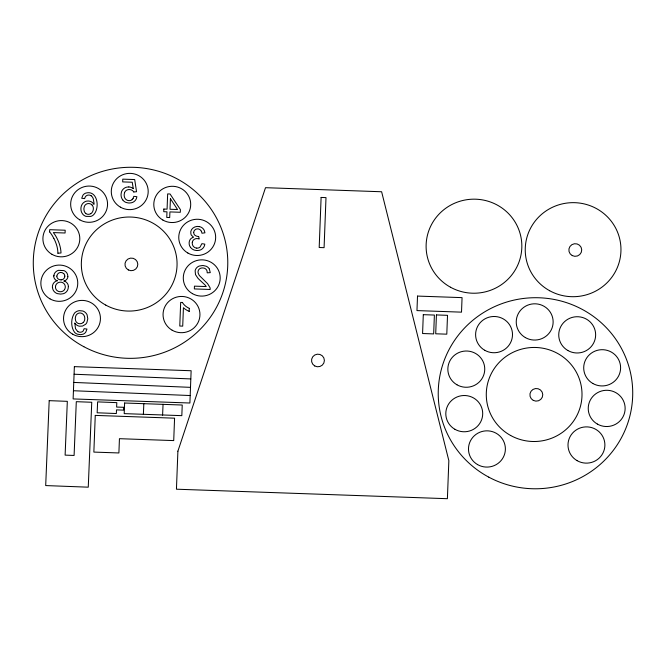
<?xml version="1.0" encoding="UTF-8"?>
<svg xmlns="http://www.w3.org/2000/svg" width="666" height="666" viewBox="0 0 666 666"><rect width="100%" height="100%" fill="white"/><g stroke="black" fill="none" stroke-linecap="round" stroke-linejoin="round"><path stroke-width="1" d="M49.592 231.935L49.675 229.687L65.185 230.228L65.077 233L53.347 232.592A34.099 33.5 -3.1 0 1 57.509 239.385A35.981 35.348 -3.1 0 1 60.09 246.587A31.602 31.044 -3.1 0 1 61.006 252.98L57.917 253.23M189.169 311.413L189.277 308.616M143.381 414.394L143.839 403.504M162.596 415.176L163.053 404.287M192.341 242.307L192.274 242.782A6.044 5.936 -3.1 0 0 192.266 243.54A4.928 4.837 -3.1 0 0 196.753 248.143M124.617 192.499L124.201 194.397A8.941 8.783 -3.1 0 0 124.176 195.338L124.384 196.786A5.37 5.278 -3.1 0 0 125.483 198.934A5.628 5.528 -3.1 0 0 125.857 199.309A4.72 4.637 -3.1 0 0 128.763 200.616A4.57 4.487 -3.1 0 0 132.109 199.65M133.05 198.46L133.799 196.337L136.88 196.703L136.455 198.435A6.968 6.843 -3.1 0 1 131.577 202.747L129.728 202.997A10.947 10.756 -3.1 0 1 128.438 202.972L126.199 202.506A7.218 7.085 -3.1 0 1 123.635 200.924L122.752 199.925M133.774 191.983L136.547 191.725L134.69 179.562L122.777 179.146L122.677 181.901L132.234 182.234L133.283 188.603M198.693 236.48L199.192 239.011A8.55 8.392 -3.1 0 0 196.628 238.57A4.537 4.454 -3.1 0 0 192.291 242.299M128.813 186.971L127.298 187.054A7.06 6.935 -3.1 0 0 124.009 188.436A8 7.859 -3.1 0 0 123.435 188.919A7.243 7.118 -3.1 0 0 121.462 191.999L121.095 193.923A10.698 10.514 -3.1 0 0 121.07 195.121L121.087 195.504A8.641 8.492 -3.1 0 0 122.744 199.933M182.576 302.472L180.677 302.406L179.778 326.032L182.717 326.132L183.425 307.725A18.273 17.949 -3.1 0 0 189.202 311.338M74.126 374.234L190.767 378.921M73.76 382.426L190.501 387.354M73.493 390.734L190.135 395.537M199.325 226.615C195.055 225.433 189.668 229.087 190.876 233.799C190.601 235.897 195.504 237.254 192.366 237.679C189.943 238.678 188.844 241.5 189.186 243.981A6.968 6.843 -3.1 0 0 190.484 247.302M77.805 331.668L75.508 328.688L74.808 322.993A6.552 6.435 -3.1 0 0 76.107 324.558L76.424 324.825A7.401 7.268 -3.1 0 0 77.514 325.532A6.494 6.385 -3.1 0 0 79.537 326.207L82.517 326.065L85.523 324.342A7.026 6.901 -3.1 0 0 86.846 322.61L87.795 318.831L87.104 314.876A7.234 7.101 -3.1 0 0 85.864 312.995L84.757 311.996A6.885 6.76 -3.1 0 0 82.825 311.014L79.421 310.656A7.576 7.434 -3.1 0 0 77.256 311.205A7.925 7.784 -3.1 0 0 76.249 311.713A7.434 7.301 -3.1 0 0 74.484 313.145C70.846 318.548 70.704 326.956 74.55 332.292A7.368 7.234 -3.1 0 0 75.932 333.45A7.293 7.159 -3.1 0 0 77.539 334.224L80.694 334.665L83.142 334.174A5.936 5.828 -3.1 0 0 84.657 333.291A5.852 5.744 -3.1 0 0 85.839 332.009L86.963 329.054L84.141 328.704L83.15 331.002A3.197 3.139 -3.1 0 1 82.659 331.493A4.287 4.212 -3.1 0 1 77.864 331.576M85.781 213.403L85.098 212.737A4.903 4.82 -3.1 0 1 84.241 211.205L83.908 209.291A9.299 9.133 -3.1 0 1 83.933 208.375L84.332 206.51A4.687 4.604 -3.1 0 1 85.381 204.87A4.437 4.354 -3.1 0 1 88.278 203.571A4.754 4.662 -3.1 0 1 91.958 204.912M190.484 247.302L190.717 247.594A8.367 8.217 -3.1 0 0 191.234 248.16A7.709 7.567 -3.1 0 0 194.489 250.125L196.079 250.441A10.606 10.423 -3.1 0 0 197.327 250.516L199.159 250.324A7.135 7.001 -3.1 0 0 201.973 249.067A7.243 7.11 -3.1 0 0 204.595 245.205L204.803 244.147L201.873 243.656L200.016 247.136A4.387 4.312 -3.1 0 1 197.228 248.118A5.669 5.569 -3.1 0 1 196.753 248.102M209.34 269.064L210.265 272.635L207.226 272.835L207.043 271.07A4.254 4.179 -3.1 0 0 203.963 268.107L203.238 267.99A6.66 6.543 -3.1 0 0 202.472 267.948L201.989 267.965A4.387 4.304 -3.1 0 0 199.4 268.997A4.113 4.038 -3.1 0 0 198.035 272.078A4.52 4.446 -3.1 0 0 198.202 273.135L198.992 274.925A9.973 9.799 -3.1 0 0 199.467 275.632L207.576 283.649L209.907 287.454A5.245 5.153 -3.1 0 1 210.173 289.477L194.347 288.919L194.447 286.147L206.194 286.555A9.649 9.474 -3.1 0 0 204.795 284.732L199.675 279.978A40.917 40.193 -3.1 0 1 197.902 278.197L195.513 274.625L195.138 270.821A6.219 6.111 -3.1 0 1 196.728 267.707A7.01 6.885 -3.1 0 1 197.486 267.024A6.494 6.377 -3.1 0 1 199.3 266.034L202.322 265.551A12.338 12.121 -3.1 0 1 203.58 265.609L206.127 266.225A6.444 6.327 -3.1 0 1 209.357 269.047M201.432 231.16L201.981 233.233L204.945 232.817L204.296 230.503A6.802 6.685 -3.1 0 0 199.334 226.598M52.514 287.437L52.589 288.153A6.785 6.66 -3.1 0 0 54.004 291.3A7.751 7.609 -3.1 0 0 54.487 291.841A7.218 7.085 -3.1 0 0 57.309 293.606L60.564 294.106L63.353 293.698A7.151 7.026 -3.1 0 0 65.643 292.482A7.676 7.542 -3.1 0 0 66.458 291.725A6.851 6.735 -3.1 0 0 68.107 288.644L68.273 287.554A8.816 8.658 -3.1 0 0 68.298 286.605M55.536 287.579L55.519 287.337A6.077 5.969 -3.1 0 1 55.561 286.322M83.258 322.436A4.912 4.829 -3.1 0 0 84.632 319.888L84.748 319.097A8.2 8.059 -3.1 0 0 84.765 318.206L84.632 317.066A5.47 5.37 -3.1 0 0 83.641 314.893A5.919 5.811 -3.1 0 0 83.108 314.31L82.734 313.977A4.312 4.237 -3.1 0 0 77.348 313.853L76.815 314.352A4.912 4.829 -3.1 0 0 75.741 316.034L75.333 317.94A9.191 9.033 -3.1 0 0 75.316 318.856L75.641 320.721A4.595 4.52 -3.1 0 0 76.332 322.003A4.429 4.346 -3.1 0 0 79.287 323.684A5.528 5.428 -3.1 0 0 80.037 323.718A4.687 4.604 -3.1 0 0 83.258 322.436M64.802 276.182A3.863 3.796 -3.1 0 1 61.089 279.911M63.736 273.601A3.63 3.571 -3.1 0 1 64.777 276.182M61.089 279.828A5.353 5.261 -3.1 0 1 60.448 279.82A3.805 3.738 -3.1 0 1 56.801 276.065M56.876 276.065A3.946 3.879 -3.1 0 1 63.695 273.643M64.585 289.452A5.386 5.295 -3.1 0 0 65.285 287.079A5.811 5.703 -3.1 0 0 65.268 286.58A4.704 4.62 -3.1 0 0 61.164 282.201L60.906 282.209A6.185 6.077 -3.1 0 0 60.131 282.193A4.82 4.729 -3.1 0 0 55.511 286.322M64.594 289.452A4.287 4.212 -3.1 0 1 62.746 291.184A5.345 5.245 -3.1 0 1 59.674 291.683A4.687 4.604 -3.1 0 1 55.486 287.587M64.003 280.944A6.144 6.036 -3.1 0 1 68.423 286.605M67.957 276.615A5.403 5.311 -3.1 0 1 63.986 281.11M52.373 287.446A6.668 6.543 -3.1 0 1 57.201 280.636M57.243 280.844A5.328 5.228 -3.1 0 1 53.688 275.982M53.904 275.974A6.743 6.627 -3.1 0 1 53.954 275.349M53.954 275.349A5.844 5.744 -3.1 0 1 55.303 272.361L55.519 272.128A6.876 6.76 -3.1 0 1 56.235 271.478A6.36 6.244 -3.1 0 1 58.575 270.329L63.894 270.612A6.185 6.069 -3.1 0 1 66.034 271.994A6.627 6.51 -3.1 0 1 66.458 272.461A5.769 5.661 -3.1 0 1 67.724 275.441L67.741 275.749A6.918 6.793 -3.1 0 1 67.732 276.59M49.65 231.885A34.557 33.949 -3.1 0 1 53.821 238.47M57.9 253.23A31.102 30.553 -3.1 0 0 57.06 246.72A39.552 38.853 -3.1 0 0 53.871 238.453M90.726 213.719A4.912 4.829 -3.1 0 0 92.491 211.838A6.926 6.802 -3.1 0 0 93.348 208.291L93.265 207.501A4.845 4.762 -3.1 0 0 92.266 205.294A5.211 5.12 -3.1 0 0 91.933 204.937M90.693 213.669A4.404 4.329 -3.1 0 1 85.714 213.486M91.184 195.754A6.81 6.693 -3.1 0 1 93.307 198.893L93.989 203.08A29.004 28.488 -3.1 0 1 93.981 204.354L92.532 202.631A6.252 6.136 -3.1 0 0 91.467 201.898L90.709 201.54A6.943 6.818 -3.1 0 0 88.278 201.015L86.863 201.099A6.427 6.319 -3.1 0 0 84.915 201.731C81.893 203.213 80.494 206.793 80.986 210.015A9.024 8.866 -3.1 0 0 81.968 213.012L82.817 214.261A6.727 6.61 -3.1 0 0 83.883 215.268A6.935 6.818 -3.1 0 0 86.072 216.375L90.684 216.417A7.209 7.076 -3.1 0 0 92.915 215.368C100.433 209.307 97.902 189.41 85.589 193.157A6.019 5.911 -3.1 0 0 82.859 195.346L81.727 198.277L84.64 198.61A8.733 8.583 -3.1 0 1 85.098 197.311L85.664 196.378A2.739 2.689 -3.1 0 1 85.847 196.17A4.104 4.038 -3.1 0 1 91.134 195.812M189.385 308.366A14.802 14.535 -3.1 0 1 182.434 302.555M193.598 232.367A4.004 3.938 -3.1 0 1 201.282 231.219M193.748 232.376A5.045 4.962 -3.1 0 0 193.756 232.867L193.914 233.741A3.114 3.064 -3.1 0 0 194.797 235.131L195.138 235.398A6.169 6.061 -3.1 0 0 198.485 236.48M128.813 186.921A7.975 7.834 -3.1 0 1 133.267 188.628M133.799 191.966A5.137 5.045 -3.1 0 0 129.495 189.577A6.702 6.585 -3.1 0 0 128.938 189.552L128.405 189.602A4.754 4.67 -3.1 0 0 124.592 192.491M133.042 198.46A4.362 4.287 -3.1 0 1 132.084 199.617M74.367 366.641L73.127 398.926L189.902 403.013L191.134 370.737L74.367 366.641M95.263 415.401L93.856 452.089L118.898 452.963L119.439 438.686L173.718 440.592L174.575 418.181L95.263 415.401M123.701 407.309L123.593 410.131L116.5 409.881L116.35 413.528L97.161 412.787L97.619 401.889L116.808 402.639L116.625 407.059L123.701 407.309M124.609 403.013L124.201 413.628L181.826 415.651L182.234 405.028L124.609 403.013M163.844 209.049L163.736 211.696L166.975 211.813L166.758 217.441L169.697 217.549L169.913 211.913L180.303 212.279L180.411 209.632L170.063 193.997L167.657 193.914L167.074 209.157L163.844 209.049M170.421 198.651L170.013 209.266L177.514 209.524L170.421 198.651M177.897 451.173L176.44 489.202L447.394 498.701L448.851 460.672L381.626 191.758L265.509 187.687L177.897 451.173M321.112 197.436L319.189 247.502L324.084 247.669L325.999 197.602L321.112 197.436M417.515 296.079L416.966 310.589L461.513 312.154L462.062 297.635L417.515 296.079M423.301 314.668L422.577 333.524L433.666 333.907L434.39 315.06L423.301 314.668M436.43 314.935L435.706 333.791L446.794 334.174L447.519 315.326L436.43 314.935M49.192 400.657L45.696 485.572L88.262 487.179L91.75 402.264L76.299 401.681L74.093 455.461L65.118 455.119L67.324 401.34L49.192 400.657M314.735 365.95A6.435 6.319 -3.1 0 0 324.392 360.473A6.435 6.319 -3.1 0 0 314.752 355.003A6.435 6.319 -3.1 0 0 314.735 365.95M533.283 400.391A6.435 6.319 -3.1 0 0 542.765 394.622A6.435 6.319 -3.1 0 0 532.95 389.452A6.435 6.319 -3.1 0 0 533.283 400.391M577.106 460.656A18.448 18.124 -3.1 0 0 604.894 445.096A18.448 18.124 -3.1 0 0 577.33 429.262A18.448 18.124 -3.1 0 0 577.106 460.656M597.352 424.059A18.448 18.124 -3.1 0 0 625.133 408.499A18.448 18.124 -3.1 0 0 597.568 392.665A18.448 18.124 -3.1 0 0 597.352 424.059M510.689 435.522A47.869 47.028 -3.1 0 0 582.009 393.847A47.869 47.028 -3.1 0 0 509.723 354.079A47.869 47.028 -3.1 0 0 510.689 435.522M592.815 383.466A18.448 18.124 -3.1 0 0 620.604 367.907A18.448 18.124 -3.1 0 0 593.04 352.073A18.448 18.124 -3.1 0 0 592.815 383.466M567.857 350.507A18.448 18.124 -3.1 0 0 595.645 334.94A18.448 18.124 -3.1 0 0 568.081 319.106A18.448 18.124 -3.1 0 0 567.857 350.507M525.349 337.579A18.448 18.124 -3.1 0 0 553.138 322.019A18.448 18.124 -3.1 0 0 525.574 306.185A18.448 18.124 -3.1 0 0 525.349 337.579M484.715 350.266A18.448 18.124 -3.1 0 0 512.504 334.707A18.448 18.124 -3.1 0 0 484.94 318.872A18.448 18.124 -3.1 0 0 484.715 350.266M456.959 384.79A18.448 18.124 -3.1 0 0 484.748 369.23A18.448 18.124 -3.1 0 0 457.184 353.396A18.448 18.124 -3.1 0 0 456.959 384.79M454.92 429.295A18.448 18.124 -3.1 0 0 482.708 413.736A18.448 18.124 -3.1 0 0 455.136 397.902A18.448 18.124 -3.1 0 0 454.92 429.295M477.597 464.61A18.448 18.124 -3.1 0 0 505.386 449.05A18.448 18.124 -3.1 0 0 477.822 433.216A18.448 18.124 -3.1 0 0 477.597 464.61M488.777 477.139A97.261 95.538 -3.1 0 0 632.7 390.884A97.261 95.538 -3.1 0 0 484.94 311.713A97.261 95.538 -3.1 0 0 488.777 477.139M450.516 287.237A47.869 47.028 -3.1 0 0 521.836 245.563A47.869 47.028 -3.1 0 0 449.55 205.794A47.869 47.028 -3.1 0 0 450.516 287.237M549.641 290.717A47.869 47.028 -3.1 0 0 620.962 249.034A47.869 47.028 -3.1 0 0 548.684 209.274A47.869 47.028 -3.1 0 0 549.641 290.717M572.244 255.586A6.435 6.319 -3.1 0 0 581.718 249.808A6.435 6.319 -3.1 0 0 571.903 244.647A6.435 6.319 -3.1 0 0 572.244 255.586M172.161 330.219A18.448 18.124 -3.1 0 0 199.95 314.66A18.448 18.124 -3.1 0 0 172.386 298.826A18.448 18.124 -3.1 0 0 172.161 330.219M192.407 293.631A18.448 18.124 -3.1 0 0 220.188 278.063A18.448 18.124 -3.1 0 0 192.624 262.229A18.448 18.124 -3.1 0 0 192.407 293.631M187.87 253.03A18.448 18.124 -3.1 0 0 215.659 237.471A18.448 18.124 -3.1 0 0 188.095 221.636A18.448 18.124 -3.1 0 0 187.87 253.03M162.912 220.071A18.448 18.124 -3.1 0 0 190.701 204.504A18.448 18.124 -3.1 0 0 163.137 188.669A18.448 18.124 -3.1 0 0 162.912 220.071M120.404 207.151A18.448 18.124 -3.1 0 0 148.193 191.583A18.448 18.124 -3.1 0 0 120.629 175.749A18.448 18.124 -3.1 0 0 120.404 207.151M79.77 219.83A18.448 18.124 -3.1 0 0 107.559 204.271A18.448 18.124 -3.1 0 0 79.995 188.436A18.448 18.124 -3.1 0 0 79.77 219.83M52.015 254.354A18.448 18.124 -3.1 0 0 79.803 238.794A18.448 18.124 -3.1 0 0 52.239 222.96A18.448 18.124 -3.1 0 0 52.015 254.354M49.975 298.859A18.448 18.124 -3.1 0 0 77.756 283.3A18.448 18.124 -3.1 0 0 50.191 267.466A18.448 18.124 -3.1 0 0 49.975 298.859M72.652 334.182A18.448 18.124 -3.1 0 0 100.441 318.614A18.448 18.124 -3.1 0 0 72.877 302.78A18.448 18.124 -3.1 0 0 72.652 334.182M83.833 346.703A97.261 95.538 -3.1 0 0 227.755 260.448A97.261 95.538 -3.1 0 0 79.995 181.277A97.261 95.538 -3.1 0 0 83.833 346.703M105.744 305.086A47.869 47.028 -3.1 0 0 177.064 263.411A47.869 47.028 -3.1 0 0 104.778 223.643A47.869 47.028 -3.1 0 0 105.744 305.086M128.338 269.955A6.435 6.319 -3.1 0 0 137.812 264.186A6.435 6.319 -3.1 0 0 128.005 259.016A6.435 6.319 -3.1 0 0 128.338 269.955"/></g></svg>
